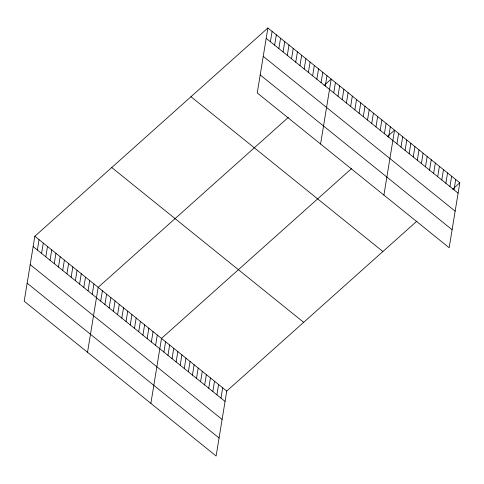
<?xml version="1.0" encoding="UTF-8"?>
<svg xmlns="http://www.w3.org/2000/svg" width="484" height="484" viewBox="0 0 484 484"><rect width="100%" height="100%" fill="white"/><g stroke="black" fill="none" stroke-linecap="round" stroke-linejoin="round"><path stroke-width="0.73" d="M267.882 27.993L257.246 92.94L449.164 247.741L459.8 182.789L267.882 27.993L34.836 236.259L24.2 301.211L216.118 456.007L226.754 391.06L416.954 221.079M37.365 250.016L39.059 239.665M41.588 253.422L43.282 243.071M45.811 256.829L47.505 246.477M50.027 260.235L51.727 249.883M54.25 263.641L55.944 253.289M58.473 267.041L60.167 256.695M62.696 270.447L64.39 260.102M66.919 273.853L68.613 263.508M71.142 277.259L72.836 266.908M75.365 280.666L77.059 270.314M79.588 284.072L81.282 273.72M83.805 287.478L85.505 277.126M88.028 290.884L89.722 280.532M92.25 294.29L93.944 283.939M87.531 352.291L98.167 287.345L288.367 117.37M100.696 301.096L102.39 290.751M104.919 304.503L106.613 294.157M109.142 307.909L110.836 297.563M113.365 311.315L115.059 300.963M117.588 314.721L119.282 304.369M121.805 318.127L123.505 307.776M126.028 321.533L127.722 311.182M130.25 324.939L131.944 314.588M134.473 328.346L136.167 317.994M138.696 331.752L140.39 321.4M142.919 335.152L144.613 324.806M147.142 338.558L148.836 328.212M151.365 341.964L153.059 331.619M155.582 345.37L157.282 335.019M150.869 403.378L161.499 338.425L351.699 168.45M163.882 352.068L165.582 341.716M167.966 355.353L169.66 345.007M172.044 358.644L173.738 348.292M176.122 361.935L177.816 351.584M180.199 365.226L181.893 354.875M184.277 368.512L185.971 358.166M188.355 371.803L190.049 361.451M192.432 375.094L194.126 364.742M196.51 378.379L198.204 368.034M200.588 381.67L202.282 371.319M204.665 384.961L206.359 374.61M208.743 388.247L210.443 377.901M212.827 391.538L214.521 381.192M270.411 41.751L272.105 31.399M216.905 394.829L218.599 384.477M274.634 45.151L276.328 34.806M220.982 398.12L222.676 387.769M278.857 48.557L280.551 38.212M283.073 51.963L284.774 41.618M287.296 55.37L288.99 45.018M291.519 58.776L293.213 48.424M295.742 62.182L297.436 51.83M299.965 65.588L301.659 55.236M304.188 68.994L305.882 58.643M308.411 72.4L310.105 62.049M312.634 75.806L314.328 65.455M316.851 79.207L318.551 68.861M321.074 82.613L322.774 72.267M325.296 86.019L326.99 75.673M320.577 144.026L331.213 79.073L324.074 85.456M333.742 92.831L335.436 82.48M337.965 96.237L339.659 85.886M342.188 99.643L343.882 89.292M346.411 103.05L348.105 92.698M350.634 106.456L352.328 96.104M354.851 109.856L356.551 99.51M359.074 113.262L360.768 102.917M363.296 116.668L364.99 106.323M367.519 120.074L369.213 109.729M371.742 123.48L373.436 113.129M375.965 126.887L377.659 116.535M380.188 130.293L381.882 119.941M384.411 133.699L386.105 123.347M388.634 137.105L390.328 126.754M383.915 195.106L394.551 130.16L387.406 136.542M396.928 143.796L398.628 133.451M401.012 147.088L402.706 136.736M405.09 150.379L406.784 140.027M409.168 153.664L410.862 143.318M413.245 156.955L414.939 146.604M417.323 160.246L419.017 149.895M421.401 163.538L423.095 153.186M425.478 166.823L427.172 156.477M429.556 170.114L431.25 159.762M433.634 173.405L435.328 163.054M437.711 176.69L439.411 166.345M441.795 179.981L443.489 169.63M445.873 183.273L447.567 172.921M449.951 186.558L451.645 176.212M454.028 189.849L455.722 179.503M452.661 189.171L459.8 182.789M266.188 38.345L458.106 193.14M263.236 56.362L455.154 211.157M260.198 74.923L452.116 229.718M190.974 96.721L382.892 251.517M111.743 167.531L303.662 322.332M34.836 236.259L226.754 391.06M33.142 246.61L225.06 401.405M30.189 264.627L222.108 419.422M27.152 283.194L219.071 437.99"/></g></svg>
